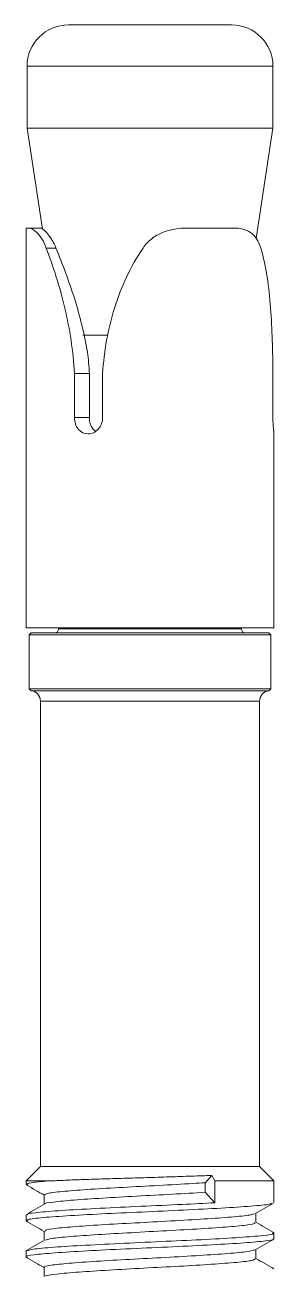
# Model space of a CAD drawing. Extents: x -976302 to -776254, y 5665 to 231437.
# Drawn here: x -796905.5 to -796844.8, y 90828.4 to 91131.1 of the extents above; entities that cross this region are included whole.
import ezdxf

# ---------------------------------------------------------------- set-up
doc = ezdxf.new("R2010")
doc.units = 0
doc.header["$LTSCALE"] = 1000
doc.header["$MEASUREMENT"] = 0
doc.layers.add('暖通', color=7, linetype='Continuous')

# ---------------------------------------------------------------- blocks, each defined once
blk = doc.blocks.new('a2-3d-02')
at = {"color": 7, "linetype": 'Continuous', "lineweight": 15}
for p, q in [((-25136.13, -16178.678), (-25128.287, -16178.678)), ((-25138.115, -16180.664), (-25138.115, -16183.642)), ((-25126.302, -16183.642), (-25126.302, -16180.664)), ((-25138.115, -16183.642), (-25137.308, -16188.935)), ((-25138.115, -16183.642), (-25126.302, -16183.642)), ((-25127.04, -16188.483), (-25126.302, -16183.642)), ((-25136.243, -16188.432), (-25133.986, -16188.432)), ((-25126.396, -16188.432), (-25126.957, -16188.432)), ((-25126.396, -16188.432), (-25126.252, -16188.432)), ((-25126.252, -16207.616), (-25126.252, -16188.432)), ((-25127.69, -16189.392), (-25127.226, -16189.392)), ((-25130.19, -16193.569), (-25128.987, -16193.569)), ((-25138.113, -16195.406), (-25138.113, -16197.532)), ((-25129.933, -16197.532), (-25129.933, -16195.406)), ((-25129.294, -16195.406), (-25128.579, -16195.406)), ((-25129.294, -16197.532), (-25129.294, -16195.406)), ((-25128.579, -16195.406), (-25128.579, -16197.532)), ((-25129.294, -16197.532), (-25128.579, -16197.532)), ((-25138.165, -16198.304), (-25138.165, -16207.616)), ((-25126.252, -16207.616), (-25138.165, -16207.616)), ((-25136.601, -16207.616), (-25136.601, -16207.666)), ((-25127.816, -16207.666), (-25127.816, -16207.616)), ((-25137.917, -16207.865), (-25138.016, -16207.964)), ((-25138.016, -16207.964), (-25138.016, -16210.545)), ((-25138.016, -16207.964), (-25126.401, -16207.964)), ((-25137.917, -16207.865), (-25126.5, -16207.865)), ((-25126.401, -16207.964), (-25126.5, -16207.865)), ((-25126.401, -16210.545), (-25126.401, -16207.964)), ((-25138.016, -16210.545), (-25137.917, -16210.644)), ((-25138.016, -16210.545), (-25126.401, -16210.545)), ((-25137.917, -16210.644), (-25126.5, -16210.644)), ((-25126.5, -16210.644), (-25126.401, -16210.545)), ((-25137.47, -16211.141), (-25137.47, -16233.477)), ((-25126.947, -16233.477), (-25126.947, -16211.141)), ((-25137.47, -16233.477), (-25138.165, -16234.172)), ((-25137.47, -16233.477), (-25126.947, -16233.477)), ((-25135.18, -16233.906), (-25135.319, -16234.172)), ((-25135.18, -16233.906), (-25134.865, -16234.254)), ((-25126.252, -16234.172), (-25126.947, -16233.477)), ((-25138.165, -16234.172), (-25138.165, -16235.21)), ((-25138.165, -16234.172), (-25135.319, -16234.172)), ((-25135.319, -16234.172), (-25135.319, -16235.217)), ((-25134.865, -16234.254), (-25134.865, -16234.715)), ((-25127.307, -16234.172), (-25126.252, -16234.172)), ((-25126.336, -16234.371), (-25126.259, -16234.355)), ((-25126.252, -16234.341), (-25126.252, -16234.172)), ((-25134.865, -16234.715), (-25135.319, -16235.217)), ((-25127.121, -16235.286), (-25127.121, -16234.843)), ((-25137.296, -16235.723), (-25137.296, -16236.169)), ((-25126.252, -16236.077), (-25126.252, -16235.802)), ((-25138.165, -16236.67), (-25138.165, -16236.947)), ((-25127.121, -16237.024), (-25127.121, -16236.579)), ((-25137.296, -16237.462), (-25137.296, -16237.905)), ((-25126.252, -16237.816), (-25126.252, -16237.537)), ((-25138.126, -16238.375), (-25138.111, -16238.388)), ((-25127.121, -16238.761), (-25127.121, -16238.318))]:
    blk.add_line(p, q, dxfattribs=at)
at = {"color": 8, "linetype": 'Continuous', "lineweight": 15}
for p, q in [((-25138.115, -16180.664), (-25126.302, -16180.664)), ((-25127.816, -16207.666), (-25136.601, -16207.666)), ((-25137.47, -16211.141), (-25126.947, -16211.141))]:
    blk.add_line(p, q, dxfattribs=at)
at = {"color": 7, "linetype": 'Continuous', "lineweight": 15}
for centre, radius, start, end in [((-25136.13, -16180.664), 1.985, 90, 180), ((-25128.287, -16180.664), 1.985, 360, 90), ((-25136.8, -16207.666), 0.199, 270, 360), ((-25127.617, -16207.666), 0.199, 180, 270), ((-25137.971, -16211.143), 0.501, 0.24178, 83.73264), ((-25126.445, -16211.143), 0.501, 96.26736, 179.75822)]:
    blk.add_arc(centre, radius, start, end, dxfattribs=at)
for points, knots in [([(-25136.243, -16188.432), (-25136.394, -16188.432), (-25136.535, -16188.446), (-25136.8, -16188.513), (-25136.925, -16188.567), (-25137.146, -16188.721), (-25137.244, -16188.822), (-25137.409, -16189.073), (-25137.475, -16189.221), (-25137.527, -16189.392)], [0, 0, 0, 0, 0.25, 0.25, 0.5, 0.5, 0.75, 0.75, 1, 1, 1, 1]), ([(-25131.872, -16189.392), (-25131.987, -16189.221), (-25132.127, -16189.074), (-25132.45, -16188.822), (-25132.628, -16188.721), (-25133.004, -16188.567), (-25133.201, -16188.514), (-25133.592, -16188.446), (-25133.791, -16188.432), (-25133.986, -16188.432)], [0, 0, 0, 0, 0.25, 0.25, 0.5, 0.5, 0.75, 0.75, 1, 1, 1, 1]), ([(-25126.957, -16188.432), (-25126.971, -16188.432), (-25126.999, -16188.442), (-25127.084, -16188.499), (-25127.142, -16188.547), (-25127.246, -16188.656), (-25127.284, -16188.698), (-25127.363, -16188.799), (-25127.405, -16188.857), (-25127.488, -16188.985), (-25127.53, -16189.056), (-25127.612, -16189.213), (-25127.652, -16189.3), (-25127.69, -16189.392)], [0, 0, 0, 0, 0.25, 0.25, 0.5, 0.5, 0.625, 0.625, 0.75, 0.75, 0.875, 0.875, 1, 1, 1, 1]), ([(-25126.396, -16188.432), (-25126.441, -16188.432), (-25126.496, -16188.446), (-25126.622, -16188.513), (-25126.695, -16188.567), (-25126.85, -16188.721), (-25126.932, -16188.822), (-25127.089, -16189.073), (-25127.163, -16189.221), (-25127.226, -16189.392)], [0, 0, 0, 0, 0.25, 0.25, 0.5, 0.5, 0.75, 0.75, 1, 1, 1, 1]), ([(-25137.527, -16189.392), (-25137.663, -16189.838), (-25137.761, -16190.301), (-25137.912, -16191.261), (-25137.964, -16191.759), (-25138.08, -16193.289), (-25138.103, -16194.335), (-25138.113, -16195.406)], [0, 0, 0, 0, 0.25, 0.25, 0.5, 0.5, 1, 1, 1, 1]), ([(-25129.933, -16195.406), (-25130.002, -16194.333), (-25130.187, -16193.29), (-25130.66, -16191.774), (-25130.852, -16191.273), (-25131.308, -16190.304), (-25131.571, -16189.838), (-25131.872, -16189.392)], [0, 0, 0, 0, 0.5, 0.5, 0.75, 0.75, 1, 1, 1, 1]), ([(-25129.21, -16194.388), (-25129.056, -16193.501), (-25128.838, -16192.64), (-25128.444, -16191.385), (-25128.301, -16190.973), (-25128, -16190.161), (-25127.844, -16189.767), (-25127.69, -16189.392)], [0, 0, 0, 0, 0.5, 0.5, 0.75, 0.75, 1, 1, 1, 1]), ([(-25127.226, -16189.392), (-25127.392, -16189.838), (-25127.554, -16190.301), (-25127.856, -16191.261), (-25127.996, -16191.759), (-25128.358, -16193.289), (-25128.52, -16194.335), (-25128.579, -16195.406)], [0, 0, 0, 0, 0.25, 0.25, 0.5, 0.5, 1, 1, 1, 1]), ([(-25138.113, -16197.532), (-25138.114, -16197.619), (-25138.117, -16197.794), (-25138.133, -16198.028), (-25138.151, -16198.203), (-25138.164, -16198.304), (-25138.164, -16198.304), (-25138.164, -16198.304)], [0, 0, 0, 0, 0.213577, 0.42711, 0.641802, 0.857265, 1, 1, 1, 1]), ([(-25128.579, -16197.532), (-25128.579, -16197.635), (-25128.595, -16197.737), (-25128.658, -16197.926), (-25128.705, -16198.012), (-25128.882, -16198.229), (-25129.053, -16198.313), (-25129.318, -16198.314), (-25129.408, -16198.293), (-25129.577, -16198.215), (-25129.655, -16198.158), (-25129.855, -16197.939), (-25129.933, -16197.738), (-25129.933, -16197.532)], [0, 0, 0, 0, 0.125, 0.125, 0.25, 0.25, 0.5, 0.5, 0.625, 0.625, 0.75, 0.75, 1, 1, 1, 1]), ([(-25129.6, -16198.192), (-25129.558, -16198.161), (-25129.454, -16198.083), (-25129.348, -16197.883), (-25129.299, -16197.682), (-25129.295, -16197.563), (-25129.294, -16197.532)], [0, 0, 0, 0, 0.223214, 0.552966, 0.883084, 1, 1, 1, 1]), ([(-25127.307, -16234.172), (-25127.526, -16234.162), (-25127.77, -16234.152), (-25128.307, -16234.13), (-25128.604, -16234.118), (-25129.225, -16234.095), (-25129.551, -16234.084), (-25130.235, -16234.062), (-25130.594, -16234.051), (-25131.313, -16234.03), (-25131.677, -16234.02), (-25132.231, -16234.004), (-25132.417, -16233.998), (-25132.783, -16233.986), (-25132.964, -16233.981), (-25133.503, -16233.963), (-25133.856, -16233.951), (-25134.542, -16233.928), (-25134.869, -16233.917), (-25135.18, -16233.906)], [0, 0, 0, 0, 0.125, 0.125, 0.25, 0.25, 0.375, 0.375, 0.5, 0.5, 0.625, 0.625, 0.6875, 0.6875, 0.75, 0.75, 0.875, 0.875, 1, 1, 1, 1]), ([(-25127.149, -16234.843), (-25127.182, -16234.814), (-25127.252, -16234.752), (-25128.053, -16234.666), (-25129.3, -16234.571), (-25130.892, -16234.476), (-25132.625, -16234.389), (-25133.98, -16234.307), (-25134.672, -16234.266), (-25134.865, -16234.254)], [0, 0, 0, 0, 0.141706, 0.301012, 0.460281, 0.619561, 0.778841, 0.938099, 1, 1, 1, 1]), ([(-25126.293, -16234.341), (-25126.319, -16234.313), (-25126.374, -16234.255), (-25126.988, -16234.2), (-25127.307, -16234.172)], [0, 0, 0, 0, 0.4798957, 1, 1, 1, 1]), ([(-25127.121, -16234.854), (-25126.987, -16234.777), (-25126.705, -16234.613), (-25126.422, -16234.449), (-25126.272, -16234.363)], [0, 0, 0, 0, 0.472351, 1, 1, 1, 1]), ([(-25134.865, -16234.715), (-25134.349, -16234.746), (-25133.314, -16234.808), (-25131.555, -16234.898), (-25129.896, -16234.998), (-25128.473, -16235.083), (-25127.542, -16235.186), (-25127.099, -16235.242), (-25127.145, -16235.275), (-25127.146, -16235.275)], [0, 0, 0, 0, 0.165662, 0.331726, 0.497782, 0.663883, 0.82994, 0.996047, 1, 1, 1, 1]), ([(-25138.142, -16235.232), (-25137.993, -16235.319), (-25137.695, -16235.491), (-25137.398, -16235.664), (-25137.249, -16235.75)], [0, 0, 0, 0, 0.500111, 1, 1, 1, 1]), ([(-25126.343, -16236.105), (-25126.306, -16236.081), (-25126.219, -16236.027), (-25126.878, -16235.936), (-25128.117, -16235.851), (-25129.839, -16235.748), (-25131.825, -16235.665), (-25133.852, -16235.563), (-25135.703, -16235.474), (-25137.124, -16235.38), (-25137.956, -16235.3), (-25138.022, -16235.255), (-25138.044, -16235.239)], [0, 0, 0, 0, 0.081796, 0.189683, 0.297586, 0.405471, 0.513384, 0.621266, 0.72917, 0.837059, 0.94495, 1, 1, 1, 1]), ([(-25127.193, -16236.579), (-25127.178, -16236.564), (-25127.134, -16236.518), (-25127.683, -16236.437), (-25128.743, -16236.35), (-25130.225, -16236.248), (-25131.924, -16236.164), (-25133.654, -16236.063), (-25135.23, -16235.973), (-25136.432, -16235.879), (-25137.122, -16235.801), (-25137.172, -16235.758), (-25137.187, -16235.744)], [0, 0, 0, 0, 0.054457, 0.166336, 0.278232, 0.390106, 0.502013, 0.613884, 0.725784, 0.837664, 0.949547, 1, 1, 1, 1]), ([(-25135.319, -16235.217), (-25134.809, -16235.244), (-25133.699, -16235.302), (-25131.751, -16235.384), (-25129.778, -16235.487), (-25128.063, -16235.571), (-25126.857, -16235.673), (-25126.251, -16235.743), (-25126.316, -16235.788), (-25126.335, -16235.802)], [0, 0, 0, 0, 0.135268, 0.294518, 0.453755, 0.613044, 0.77229, 0.931568, 1, 1, 1, 1]), ([(-25126.252, -16235.789), (-25126.402, -16235.703), (-25126.7, -16235.53), (-25126.999, -16235.357), (-25127.148, -16235.27)], [0, 0, 0, 0, 0.500153, 1, 1, 1, 1]), ([(-25137.296, -16236.155), (-25137.439, -16236.238), (-25137.73, -16236.407), (-25138.022, -16236.576), (-25138.171, -16236.662)], [0, 0, 0, 0, 0.48833, 1, 1, 1, 1]), ([(-25137.226, -16236.169), (-25137.242, -16236.182), (-25137.299, -16236.225), (-25136.785, -16236.306), (-25135.757, -16236.392), (-25134.295, -16236.493), (-25132.605, -16236.578), (-25130.87, -16236.678), (-25129.281, -16236.769), (-25128.044, -16236.862), (-25127.287, -16236.948), (-25127.22, -16236.999), (-25127.193, -16237.019)], [0, 0, 0, 0, 0.04637, 0.156144, 0.265942, 0.375714, 0.48552, 0.595289, 0.705083, 0.814862, 0.92464, 1, 1, 1, 1]), ([(-25127.121, -16236.593), (-25126.985, -16236.514), (-25126.701, -16236.349), (-25126.416, -16236.184), (-25126.267, -16236.098)], [0, 0, 0, 0, 0.476453, 1, 1, 1, 1]), ([(-25126.324, -16237.832), (-25126.296, -16237.825), (-25126.151, -16237.788), (-25126.563, -16237.709), (-25127.551, -16237.625), (-25129.119, -16237.525), (-25131.022, -16237.434), (-25133.063, -16237.343), (-25135.003, -16237.243), (-25136.642, -16237.159), (-25137.725, -16237.055), (-25138.22, -16236.994), (-25138.123, -16236.954), (-25138.105, -16236.947)], [0, 0, 0, 0, 0.025588, 0.131116, 0.236679, 0.342212, 0.447759, 0.553292, 0.658824, 0.764376, 0.869908, 0.975467, 1, 1, 1, 1]), ([(-25138.162, -16236.96), (-25138.013, -16237.046), (-25137.715, -16237.219), (-25137.417, -16237.392), (-25137.268, -16237.478)], [0, 0, 0, 0, 0.500079, 1, 1, 1, 1]), ([(-25138.073, -16236.655), (-25138.108, -16236.668), (-25138.226, -16236.711), (-25137.707, -16236.795), (-25136.591, -16236.878), (-25134.942, -16236.981), (-25132.994, -16237.066), (-25130.955, -16237.163), (-25129.055, -16237.258), (-25127.527, -16237.347), (-25126.508, -16237.443), (-25126.364, -16237.498), (-25126.297, -16237.523)], [0, 0, 0, 0, 0.046302, 0.153728, 0.261188, 0.368619, 0.476074, 0.583503, 0.690941, 0.798383, 0.905814, 1, 1, 1, 1]), ([(-25127.143, -16238.318), (-25127.136, -16238.315), (-25127.042, -16238.283), (-25127.405, -16238.21), (-25128.246, -16238.125), (-25129.596, -16238.025), (-25131.224, -16237.935), (-25132.968, -16237.843), (-25134.627, -16237.744), (-25136.002, -16237.658), (-25136.981, -16237.558), (-25137.174, -16237.5), (-25137.269, -16237.472)], [0, 0, 0, 0, 0.009286, 0.119751, 0.230259, 0.34073, 0.451221, 0.561693, 0.672164, 0.782659, 0.893129, 1, 1, 1, 1]), ([(-25126.246, -16237.531), (-25126.395, -16237.445), (-25126.693, -16237.272), (-25126.991, -16237.099), (-25127.14, -16237.013)], [0, 0, 0, 0, 0.500109, 1, 1, 1, 1]), ([(-25137.296, -16237.892), (-25137.437, -16237.974), (-25137.727, -16238.142), (-25138.016, -16238.309), (-25138.165, -16238.396)], [0, 0, 0, 0, 0.485692, 1, 1, 1, 1]), ([(-25137.255, -16237.905), (-25137.233, -16237.932), (-25137.186, -16237.991), (-25136.429, -16238.077), (-25135.209, -16238.17), (-25133.634, -16238.266), (-25131.901, -16238.353), (-25130.206, -16238.455), (-25128.722, -16238.54), (-25127.687, -16238.641), (-25127.166, -16238.704), (-25127.185, -16238.74), (-25127.188, -16238.745)], [0, 0, 0, 0, 0.091946, 0.203301, 0.314636, 0.425974, 0.537319, 0.648644, 0.760012, 0.871343, 0.982698, 1, 1, 1, 1]), ([(-25127.121, -16238.33), (-25126.979, -16238.247), (-25126.687, -16238.079), (-25126.396, -16237.91), (-25126.247, -16237.824)], [0, 0, 0, 0, 0.4881257, 1, 1, 1, 1])]:
    blk.add_open_spline(points, degree=3, knots=knots, dxfattribs=at)
blk.add_open_spline([(-25129.294, -16195.406), (-25129.276, -16195.065), (-25129.248, -16194.726), (-25129.21, -16194.388)], degree=3, dxfattribs=at)

msp = doc.modelspace()

# ---------------------------------------------------------------- block references
at = {"layer": '暖通', "color": 7, "xscale": -5.068799998611212, "yscale": 5.068799999542534, "zscale": 5.068800000000002}
msp.add_blockref('a2-3d-02', (-924265.17, 173137.6), dxfattribs=at)
msp.add_blockref('a2-3d-02', (-924265.17, 173137.6), dxfattribs=at)

doc.saveas('drawing.dxf')
